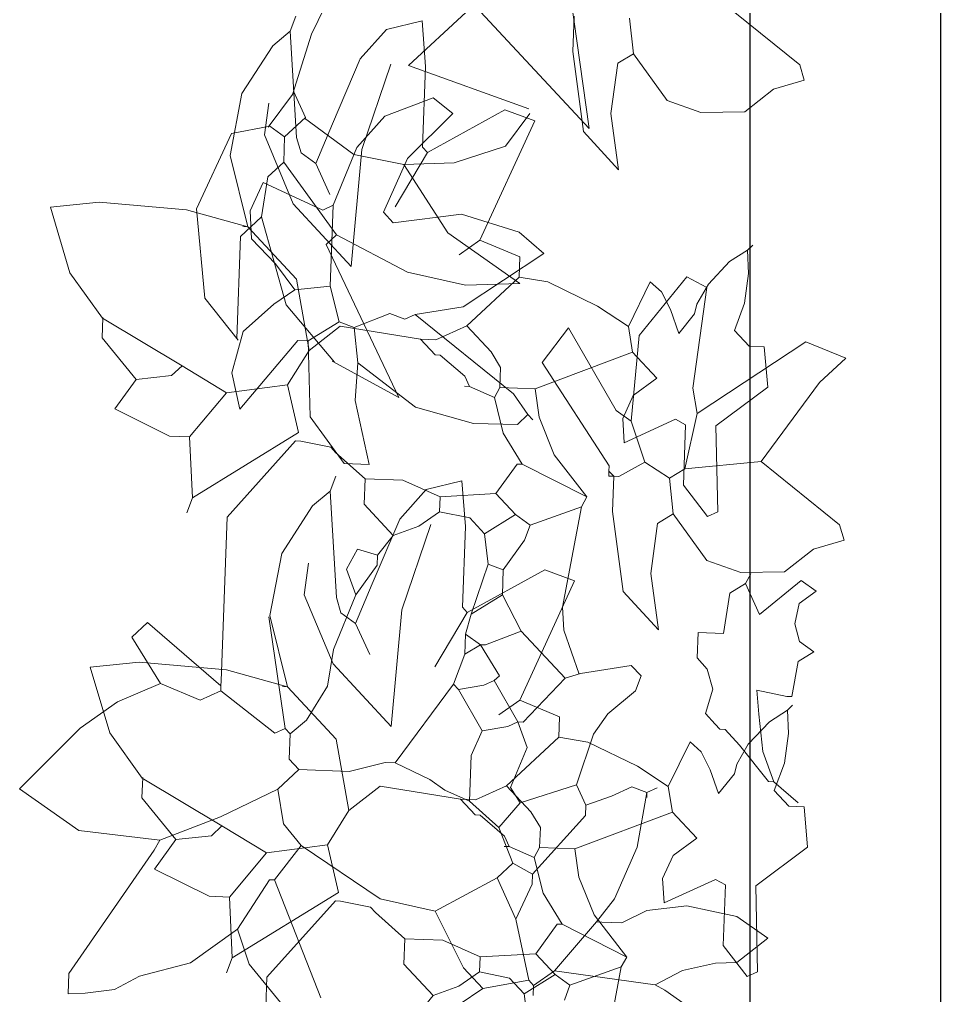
# Model space of a CAD drawing. Header units: millimetres. Extents: x 2667 to 2848, y -1 to 1765.
# Drawn here: x 2814.518 to 2815.001, y 1730.983 to 1731.495 of the extents above; entities that cross this region are included whole.
import ezdxf

# ---------------------------------------------------------------- set-up
doc = ezdxf.new("R2010")
doc.units = ezdxf.units.MM
doc.layers.add('PROIEZIONI', color=145, linetype='Continuous')
doc.layers.add('VERDE_giardino', color=74, linetype='Continuous', lineweight=9)

msp = doc.modelspace()

# ---------------------------------------------------------------- linework, layer by layer
at = {"layer": 'PROIEZIONI'}
for p, q in [((2814.90139, 1744.90356), (2814.90139, 1727.16743)), ((2815.00139, 1744.90356), (2815.00139, 1727.16743)), ((2814.90139, 1736.7425), (2814.90139, 1719.00637)), ((2815.00139, 1736.7425), (2815.00139, 1719.00637))]:
    msp.add_line(p, q, dxfattribs=at)
at = {"layer": 'VERDE_giardino'}
for p, q in [((2814.81694, 1731.43809), (2814.80613, 1731.51582)), ((2814.88632, 1731.50483), (2814.92757, 1731.47148)), ((2814.67824, 1731.5019), (2814.67122, 1731.48769)), ((2814.75529, 1731.50441), (2814.81694, 1731.43809)), ((2814.66018, 1731.48919), (2814.66312, 1731.49704)), ((2814.72938, 1731.49463), (2814.71063, 1731.49001)), ((2814.72223, 1731.47111), (2814.75245, 1731.4992)), ((2814.73116, 1731.47068), (2814.72938, 1731.49463)), ((2814.80908, 1731.49703), (2814.80841, 1731.47848)), ((2814.83823, 1731.49597), (2814.84021, 1731.47732)), ((2814.65101, 1731.48148), (2814.66018, 1731.48919)), ((2814.66018, 1731.48919), (2814.66346, 1731.43334)), ((2814.69681, 1731.47459), (2814.71063, 1731.49001)), ((2814.67122, 1731.48769), (2814.66138, 1731.45587)), ((2814.63478, 1731.45648), (2814.65101, 1731.48148)), ((2814.6823, 1731.44061), (2814.69681, 1731.47459)), ((2814.81406, 1731.43654), (2814.80841, 1731.47848)), ((2814.83207, 1731.47231), (2814.84021, 1731.47732)), ((2814.84021, 1731.47732), (2814.85789, 1731.4528)), ((2814.71301, 1731.47179), (2814.6978, 1731.42699)), ((2814.78539, 1731.44845), (2814.72223, 1731.47111)), ((2814.72962, 1731.42828), (2814.73116, 1731.47068)), ((2814.82844, 1731.44591), (2814.83207, 1731.47231)), ((2814.92757, 1731.47148), (2814.92993, 1731.46343)), ((2814.89869, 1731.44687), (2814.91383, 1731.45872)), ((2814.91383, 1731.45872), (2814.92993, 1731.46343)), ((2814.62862, 1731.424), (2814.63478, 1731.45648)), ((2814.66138, 1731.45587), (2814.6485, 1731.43879)), ((2814.66192, 1731.45761), (2814.66817, 1731.44389)), ((2814.73517, 1731.45424), (2814.70978, 1731.44464)), ((2814.74548, 1731.4459), (2814.73517, 1731.45424)), ((2814.64662, 1731.4348), (2814.64893, 1731.45145)), ((2814.85789, 1731.4528), (2814.8757, 1731.44648)), ((2814.66817, 1731.44389), (2814.65718, 1731.43367)), ((2814.69343, 1731.42448), (2814.66757, 1731.44346)), ((2814.70978, 1731.44464), (2814.69514, 1731.42812)), ((2814.72173, 1731.42227), (2814.74548, 1731.4459)), ((2814.73217, 1731.42553), (2814.77279, 1731.44794)), ((2814.7885, 1731.44205), (2814.77279, 1731.44794)), ((2814.77305, 1731.4289), (2814.78589, 1731.44593)), ((2814.82844, 1731.44591), (2814.83247, 1731.41638)), ((2814.8757, 1731.44648), (2814.89869, 1731.44687)), ((2814.62924, 1731.43554), (2814.64942, 1731.43926)), ((2814.64942, 1731.43926), (2814.65718, 1731.43367)), ((2814.67358, 1731.41971), (2814.6823, 1731.44061)), ((2814.75968, 1731.37941), (2814.7885, 1731.44205)), ((2814.62924, 1731.43554), (2814.61091, 1731.39591)), ((2814.6617, 1731.39862), (2814.64662, 1731.4348)), ((2814.6567, 1731.42042), (2814.65718, 1731.43367)), ((2814.66346, 1731.43334), (2814.66582, 1731.42529)), ((2814.83247, 1731.41638), (2814.81406, 1731.43654)), ((2814.69514, 1731.42812), (2814.68268, 1731.39776)), ((2814.73217, 1731.42553), (2814.72962, 1731.42828)), ((2814.74625, 1731.42015), (2814.77305, 1731.4289)), ((2814.62862, 1731.424), (2814.63787, 1731.3865)), ((2814.66582, 1731.42529), (2814.67358, 1731.41971)), ((2814.6978, 1731.42699), (2814.69217, 1731.36565)), ((2814.71973, 1731.41917), (2814.69343, 1731.42448)), ((2814.73217, 1731.42553), (2814.7152, 1731.39696)), ((2814.64846, 1731.41276), (2814.6567, 1731.42042)), ((2814.6567, 1731.42042), (2814.6845, 1731.38226)), ((2814.67358, 1731.41971), (2814.68095, 1731.40351)), ((2814.70909, 1731.39415), (2814.72173, 1731.42227)), ((2814.71973, 1731.41917), (2814.74625, 1731.42015)), ((2814.74287, 1731.38333), (2814.71973, 1731.41917)), ((2814.64504, 1731.39166), (2814.64846, 1731.41276)), ((2814.64597, 1731.40972), (2814.63903, 1731.39482)), ((2814.64597, 1731.40972), (2814.67729, 1731.39531)), ((2814.5343, 1731.39678), (2814.55993, 1731.3995)), ((2814.55993, 1731.3995), (2814.60574, 1731.39539)), ((2814.69217, 1731.36565), (2814.6617, 1731.39862)), ((2814.67729, 1731.39531), (2814.68268, 1731.39776)), ((2814.68114, 1731.35536), (2814.68268, 1731.39776)), ((2814.54453, 1731.36228), (2814.5343, 1731.39678)), ((2814.60574, 1731.39539), (2814.63787, 1731.3865)), ((2814.61091, 1731.39591), (2814.61532, 1731.34909)), ((2814.63903, 1731.39482), (2814.63977, 1731.38017)), ((2814.70909, 1731.39415), (2814.7142, 1731.38865)), ((2814.75004, 1731.39321), (2814.7142, 1731.38865)), ((2814.78036, 1731.38359), (2814.75004, 1731.39321)), ((2814.63404, 1731.38144), (2814.64504, 1731.39166)), ((2814.65797, 1731.34559), (2814.64504, 1731.39166)), ((2814.63787, 1731.3865), (2814.63521, 1731.3866)), ((2814.63787, 1731.3865), (2814.6634, 1731.35904)), ((2814.6845, 1731.38226), (2814.679, 1731.37715)), ((2814.6845, 1731.38226), (2814.72174, 1731.36271)), ((2814.7806, 1731.35667), (2814.74287, 1731.38333)), ((2814.79322, 1731.37251), (2814.78036, 1731.38359)), ((2814.63209, 1731.32793), (2814.63404, 1731.38144)), ((2814.63977, 1731.38017), (2814.65238, 1731.36702)), ((2814.679, 1731.37715), (2814.71711, 1731.29686)), ((2814.75968, 1731.37941), (2814.74879, 1731.37185)), ((2814.75968, 1731.37941), (2814.7806, 1731.37069)), ((2814.90014, 1731.3743), (2814.90289, 1731.37685)), ((2814.75081, 1731.34444), (2814.79322, 1731.3725)), ((2814.90014, 1731.3743), (2814.89072, 1731.36819)), ((2814.90071, 1731.36198), (2814.90014, 1731.3743)), ((2814.65238, 1731.36702), (2814.66249, 1731.35339)), ((2814.7806, 1731.37069), (2814.78021, 1731.36009)), ((2814.89072, 1731.36819), (2814.87957, 1731.35641)), ((2814.56154, 1731.33851), (2814.54453, 1731.36228)), ((2814.72174, 1731.36271), (2814.75205, 1731.35577)), ((2814.89861, 1731.34646), (2814.90071, 1731.36198)), ((2814.6634, 1731.35904), (2814.67, 1731.32164)), ((2814.75205, 1731.35577), (2814.7806, 1731.35667)), ((2814.75274, 1731.33455), (2814.78021, 1731.36009)), ((2814.79535, 1731.35753), (2814.78021, 1731.36009)), ((2814.82144, 1731.34488), (2814.79535, 1731.35753)), ((2814.83764, 1731.33412), (2814.84911, 1731.35758)), ((2814.84327, 1731.32936), (2814.86828, 1731.3603)), ((2814.85491, 1731.35243), (2814.84911, 1731.35758)), ((2814.86828, 1731.3603), (2814.87869, 1731.35461)), ((2814.87957, 1731.35641), (2814.87357, 1731.34591)), ((2814.66249, 1731.35339), (2814.6516, 1731.34582)), ((2814.66249, 1731.35339), (2814.68114, 1731.35536)), ((2814.68114, 1731.35536), (2814.68577, 1731.33662)), ((2814.85967, 1731.343), (2814.85491, 1731.35243)), ((2814.87869, 1731.35461), (2814.87146, 1731.3018)), ((2814.61532, 1731.34909), (2814.63285, 1731.32706)), ((2814.6516, 1731.34582), (2814.63545, 1731.33158)), ((2814.87357, 1731.34591), (2814.87238, 1731.34081)), ((2814.8933, 1731.33209), (2814.89861, 1731.34646)), ((2814.68336, 1731.31549), (2814.65797, 1731.34559)), ((2814.69362, 1731.33367), (2814.71246, 1731.34095)), ((2814.71246, 1731.34095), (2814.72031, 1731.33801)), ((2814.72571, 1731.34047), (2814.75081, 1731.34444)), ((2814.83764, 1731.33412), (2814.82144, 1731.34488)), ((2814.86404, 1731.33049), (2814.85967, 1731.343)), ((2814.87238, 1731.34081), (2814.86404, 1731.33049)), ((2814.56144, 1731.32826), (2814.56182, 1731.33886)), ((2814.60336, 1731.31346), (2814.56154, 1731.33851)), ((2814.66948, 1731.32659), (2814.68577, 1731.33662)), ((2814.68577, 1731.33662), (2814.69362, 1731.33367)), ((2814.72031, 1731.33801), (2814.72571, 1731.34046)), ((2814.72571, 1731.34046), (2814.77727, 1731.29878)), ((2814.63545, 1731.33158), (2814.62955, 1731.30986)), ((2814.67, 1731.32164), (2814.68639, 1731.33432)), ((2814.72859, 1731.32747), (2814.68639, 1731.33432)), ((2814.69362, 1731.33367), (2814.69559, 1731.31503)), ((2814.73654, 1731.32718), (2814.75274, 1731.33455)), ((2814.75274, 1731.33455), (2814.76551, 1731.32082)), ((2814.79234, 1731.3153), (2814.80626, 1731.33337)), ((2814.80626, 1731.33337), (2814.83123, 1731.29)), ((2814.83764, 1731.33412), (2814.83981, 1731.32077)), ((2814.90096, 1731.32385), (2814.8933, 1731.33209)), ((2814.57922, 1731.30638), (2814.56144, 1731.32826)), ((2814.63368, 1731.29075), (2814.66417, 1731.32678)), ((2814.66417, 1731.32678), (2814.66948, 1731.32659)), ((2814.66948, 1731.32659), (2814.67068, 1731.28674)), ((2814.72859, 1731.32747), (2814.73625, 1731.31923)), ((2814.72859, 1731.32747), (2814.73654, 1731.32718)), ((2814.83898, 1731.28441), (2814.84327, 1731.32936)), ((2814.87363, 1731.28845), (2814.93073, 1731.32618)), ((2814.93073, 1731.32618), (2814.95164, 1731.31745)), ((2814.67, 1731.32164), (2814.65873, 1731.30348)), ((2814.76551, 1731.32082), (2814.77052, 1731.31268)), ((2814.78868, 1731.3014), (2814.83981, 1731.32077)), ((2814.83981, 1731.32077), (2814.85258, 1731.30703)), ((2814.90891, 1731.32356), (2814.90096, 1731.32385)), ((2814.90891, 1731.32356), (2814.91078, 1731.30226)), ((2814.68209, 1731.316), (2814.71711, 1731.29686)), ((2814.69559, 1731.31503), (2814.69413, 1731.29532)), ((2814.69559, 1731.31502), (2814.72591, 1731.29173)), ((2814.73625, 1731.31923), (2814.73891, 1731.31913)), ((2814.73891, 1731.31913), (2814.75177, 1731.30805)), ((2814.79234, 1731.3153), (2814.82751, 1731.26095)), ((2814.93791, 1731.30469), (2814.95164, 1731.31745)), ((2814.59787, 1731.30835), (2814.60336, 1731.31346)), ((2814.60336, 1731.31346), (2814.62673, 1731.29934)), ((2814.62955, 1731.30986), (2814.63368, 1731.29075)), ((2814.77052, 1731.31268), (2814.77013, 1731.30207)), ((2814.57922, 1731.30638), (2814.56804, 1731.29086)), ((2814.57922, 1731.30638), (2814.59787, 1731.30835)), ((2814.75177, 1731.30805), (2814.75423, 1731.30265)), ((2814.85258, 1731.30703), (2814.84016, 1731.29789)), ((2814.90721, 1731.26334), (2814.93791, 1731.30469)), ((2814.62673, 1731.29934), (2814.65873, 1731.30348)), ((2814.65873, 1731.30348), (2814.66455, 1731.27858)), ((2814.75158, 1731.30275), (2814.75423, 1731.30265)), ((2814.75423, 1731.30265), (2814.76729, 1731.29687)), ((2814.76729, 1731.29687), (2814.77013, 1731.30207)), ((2814.77013, 1731.30207), (2814.78868, 1731.3014)), ((2814.79072, 1731.28653), (2814.78868, 1731.3014)), ((2814.87146, 1731.3018), (2814.87363, 1731.28845)), ((2814.91078, 1731.30226), (2814.88351, 1731.28202)), ((2814.60731, 1731.27616), (2814.62673, 1731.29934)), ((2814.69413, 1731.29532), (2814.70161, 1731.26173)), ((2814.76729, 1731.29687), (2814.77191, 1731.27812)), ((2814.77727, 1731.29878), (2814.78483, 1731.28789)), ((2814.84016, 1731.29789), (2814.83461, 1731.28591)), ((2814.56804, 1731.29086), (2814.59671, 1731.27655)), ((2814.72591, 1731.29173), (2814.75624, 1731.28331)), ((2814.83123, 1731.29), (2814.83898, 1731.28441)), ((2814.67068, 1731.28674), (2814.68836, 1731.26221)), ((2814.77934, 1731.28278), (2814.78483, 1731.28789)), ((2814.78483, 1731.28789), (2814.78739, 1731.28515)), ((2814.79868, 1731.26674), (2814.79072, 1731.28653)), ((2814.83461, 1731.28591), (2814.83542, 1731.27316)), ((2814.83542, 1731.27316), (2814.8624, 1731.28545)), ((2814.83898, 1731.28441), (2814.84616, 1731.26292)), ((2814.8624, 1731.28545), (2814.86761, 1731.2826)), ((2814.86726, 1731.2595), (2814.87363, 1731.28845)), ((2814.75624, 1731.28331), (2814.77934, 1731.28278)), ((2814.86761, 1731.2826), (2814.86645, 1731.25079)), ((2814.88351, 1731.28202), (2814.88452, 1731.23687)), ((2814.59671, 1731.27655), (2814.60731, 1731.27616)), ((2814.60731, 1731.27616), (2814.6088, 1731.24426)), ((2814.6088, 1731.24426), (2814.66455, 1731.27858)), ((2814.66296, 1731.27413), (2814.627, 1731.23404)), ((2814.66562, 1731.27403), (2814.66296, 1731.27413)), ((2814.66562, 1731.27403), (2814.68142, 1731.27081)), ((2814.77191, 1731.27812), (2814.78193, 1731.26184)), ((2814.68142, 1731.27081), (2814.68397, 1731.26806)), ((2814.68397, 1731.26806), (2814.69939, 1731.25423)), ((2814.81581, 1731.24468), (2814.79868, 1731.26674)), ((2814.68836, 1731.26221), (2814.70161, 1731.26173)), ((2814.76811, 1731.24642), (2814.77928, 1731.26193)), ((2814.77928, 1731.26193), (2814.78193, 1731.26184)), ((2814.78193, 1731.26184), (2814.81581, 1731.24468)), ((2814.82741, 1731.25829), (2814.82751, 1731.26095)), ((2814.83262, 1731.25545), (2814.84616, 1731.26292)), ((2814.84616, 1731.26292), (2814.85912, 1731.25448)), ((2814.85912, 1731.25448), (2814.86726, 1731.2595)), ((2814.86726, 1731.2595), (2814.90721, 1731.26334)), ((2814.90721, 1731.26334), (2814.94846, 1731.23)), ((2814.68107, 1731.2477), (2814.68401, 1731.25555)), ((2814.69939, 1731.25423), (2814.69891, 1731.24098)), ((2814.69939, 1731.25423), (2814.7193, 1731.25355)), ((2814.7193, 1731.25355), (2814.73885, 1731.24483)), ((2814.82731, 1731.25564), (2814.82741, 1731.25829)), ((2814.82731, 1731.25564), (2814.82997, 1731.25555)), ((2814.82741, 1731.25829), (2814.82997, 1731.25555)), ((2814.82997, 1731.25555), (2814.82929, 1731.237)), ((2814.82997, 1731.25555), (2814.83262, 1731.25545)), ((2814.85912, 1731.25448), (2814.8611, 1731.23584)), ((2814.7177, 1731.2331), (2814.73152, 1731.24852)), ((2814.75027, 1731.25314), (2814.73152, 1731.24852)), ((2814.75205, 1731.22919), (2814.75027, 1731.25314)), ((2814.86645, 1731.25079), (2814.87913, 1731.23441)), ((2814.6088, 1731.24426), (2814.60586, 1731.23641)), ((2814.6719, 1731.24), (2814.68107, 1731.2477)), ((2814.68107, 1731.2477), (2814.68435, 1731.19185)), ((2814.73856, 1731.23688), (2814.73885, 1731.24483)), ((2814.73885, 1731.24483), (2814.76811, 1731.24642)), ((2814.76811, 1731.24642), (2814.77832, 1731.23543)), ((2814.81296, 1731.23948), (2814.81581, 1731.24468)), ((2814.65567, 1731.215), (2814.6719, 1731.24)), ((2814.69891, 1731.24098), (2814.71423, 1731.2245)), ((2814.78608, 1731.22984), (2814.81296, 1731.23948)), ((2814.81296, 1731.23948), (2814.80308, 1731.18676)), ((2814.627, 1731.23404), (2814.62388, 1731.14818)), ((2814.70319, 1731.19913), (2814.7177, 1731.2331)), ((2814.72768, 1731.22932), (2814.73856, 1731.23688)), ((2814.73856, 1731.23688), (2814.75437, 1731.23365)), ((2814.75437, 1731.23365), (2814.76203, 1731.22541)), ((2814.76203, 1731.22541), (2814.77832, 1731.23543)), ((2814.77832, 1731.23543), (2814.78608, 1731.22984)), ((2814.83495, 1731.19506), (2814.82929, 1731.237)), ((2814.85295, 1731.23082), (2814.8611, 1731.23584)), ((2814.8611, 1731.23584), (2814.87878, 1731.21131)), ((2814.87913, 1731.23441), (2814.88452, 1731.23687)), ((2814.71423, 1731.2245), (2814.72768, 1731.22932)), ((2814.7339, 1731.2303), (2814.71869, 1731.18551)), ((2814.7505, 1731.18679), (2814.75205, 1731.22919)), ((2814.78314, 1731.22199), (2814.78608, 1731.22984)), ((2814.84933, 1731.20442), (2814.85295, 1731.23082)), ((2814.94846, 1731.23), (2814.95082, 1731.22195)), ((2814.70589, 1731.21419), (2814.71423, 1731.2245)), ((2814.76203, 1731.22541), (2814.7641, 1731.20942)), ((2814.77195, 1731.20647), (2814.78314, 1731.22199)), ((2814.93472, 1731.21723), (2814.95082, 1731.22195)), ((2814.6495, 1731.18251), (2814.65567, 1731.215)), ((2814.6897, 1731.20682), (2814.69539, 1731.21722)), ((2814.69539, 1731.21722), (2814.70589, 1731.21419)), ((2814.7057, 1731.20888), (2814.70589, 1731.21419)), ((2814.91958, 1731.20538), (2814.93472, 1731.21723)), ((2814.66751, 1731.19331), (2814.66981, 1731.20996)), ((2814.69452, 1731.19337), (2814.7057, 1731.20888)), ((2814.75518, 1731.1832), (2814.7641, 1731.20942)), ((2814.7641, 1731.20942), (2814.77195, 1731.20647)), ((2814.87878, 1731.21131), (2814.89659, 1731.205)), ((2814.69452, 1731.19337), (2814.6897, 1731.20682)), ((2814.75306, 1731.18405), (2814.79368, 1731.20645)), ((2814.77147, 1731.19322), (2814.77195, 1731.20647)), ((2814.80939, 1731.20057), (2814.79368, 1731.20645)), ((2814.84933, 1731.20442), (2814.85336, 1731.17489)), ((2814.89659, 1731.205), (2814.91958, 1731.20538)), ((2814.90191, 1731.20439), (2814.89907, 1731.19919)), ((2814.69446, 1731.17822), (2814.70319, 1731.19913)), ((2814.78057, 1731.13793), (2814.80939, 1731.20057)), ((2814.89092, 1731.19417), (2814.89907, 1731.19919)), ((2814.89907, 1731.19919), (2814.90644, 1731.183)), ((2814.90644, 1731.183), (2814.92832, 1731.20077)), ((2814.92832, 1731.20077), (2814.93608, 1731.19519)), ((2814.68259, 1731.15713), (2814.66751, 1731.19331)), ((2814.68285, 1731.16461), (2814.69452, 1731.19337)), ((2814.75518, 1731.1832), (2814.77147, 1731.19322)), ((2814.77147, 1731.19322), (2814.7814, 1731.17428)), ((2814.85336, 1731.17489), (2814.83495, 1731.19506)), ((2814.8875, 1731.17307), (2814.89092, 1731.19417)), ((2814.92717, 1731.18879), (2814.93608, 1731.19519)), ((2814.68435, 1731.19185), (2814.68671, 1731.1838)), ((2814.92488, 1731.178), (2814.92717, 1731.18879)), ((2814.65746, 1731.12307), (2814.64898, 1731.18177)), ((2814.6495, 1731.18251), (2814.65876, 1731.14502)), ((2814.68671, 1731.1838), (2814.69446, 1731.17822)), ((2814.71869, 1731.18551), (2814.71306, 1731.12417)), ((2814.75306, 1731.18405), (2814.73609, 1731.15547)), ((2814.75306, 1731.18405), (2814.7505, 1731.18679)), ((2814.75215, 1731.1727), (2814.75518, 1731.1832)), ((2814.80308, 1731.18676), (2814.80365, 1731.17471)), ((2814.57694, 1731.17112), (2814.58518, 1731.17878)), ((2814.58518, 1731.17878), (2814.62378, 1731.14553)), ((2814.69446, 1731.17822), (2814.70183, 1731.16203)), ((2814.92739, 1731.16884), (2814.92488, 1731.178)), ((2814.75176, 1731.1621), (2814.75215, 1731.1727)), ((2814.75215, 1731.1727), (2814.75991, 1731.1671)), ((2814.76255, 1731.16701), (2814.7814, 1731.17428)), ((2814.7814, 1731.17428), (2814.80438, 1731.14956)), ((2814.80365, 1731.17471), (2814.81184, 1731.15174)), ((2814.87377, 1731.1603), (2814.87425, 1731.17356)), ((2814.87425, 1731.17356), (2814.8875, 1731.17307)), ((2814.59198, 1731.14669), (2814.57694, 1731.17112)), ((2814.75176, 1731.1621), (2814.75991, 1731.1671)), ((2814.75991, 1731.1671), (2814.76992, 1731.15082)), ((2814.75991, 1731.1671), (2814.76255, 1731.16701)), ((2814.93492, 1731.16339), (2814.92739, 1731.16884)), ((2814.68285, 1731.16461), (2814.67961, 1731.14532)), ((2814.74588, 1731.14639), (2814.75176, 1731.1621)), ((2814.92677, 1731.15837), (2814.93492, 1731.16339)), ((2814.55519, 1731.15529), (2814.58082, 1731.15801)), ((2814.58082, 1731.15801), (2814.62663, 1731.1539)), ((2814.71306, 1731.12417), (2814.68259, 1731.15713)), ((2814.81243, 1731.15193), (2814.83912, 1731.15626)), ((2814.83912, 1731.15626), (2814.84423, 1731.15077)), ((2814.8789, 1731.15429), (2814.87377, 1731.1603)), ((2814.92345, 1731.13992), (2814.92677, 1731.15837)), ((2814.56542, 1731.1208), (2814.55519, 1731.15529)), ((2814.62663, 1731.1539), (2814.65876, 1731.14502)), ((2814.80438, 1731.14956), (2814.81243, 1731.15193)), ((2814.88184, 1731.14375), (2814.8789, 1731.15429)), ((2814.56952, 1731.13715), (2814.59198, 1731.14669)), ((2814.59198, 1731.14669), (2814.61289, 1731.13796)), ((2814.62378, 1731.14553), (2814.62388, 1731.14818)), ((2814.71519, 1731.10504), (2814.74588, 1731.14639)), ((2814.74588, 1731.14639), (2814.74844, 1731.14364)), ((2814.76178, 1731.14581), (2814.76718, 1731.14826)), ((2814.76992, 1731.15082), (2814.76718, 1731.14826)), ((2814.76718, 1731.14826), (2814.77966, 1731.12658)), ((2814.78231, 1731.12648), (2814.80438, 1731.14956)), ((2814.84423, 1731.15077), (2814.84129, 1731.14291)), ((2814.61289, 1731.13796), (2814.62368, 1731.14288)), ((2814.62368, 1731.14288), (2814.62378, 1731.14553)), ((2814.62368, 1731.14288), (2814.65206, 1731.12061)), ((2814.65876, 1731.14502), (2814.6561, 1731.14511)), ((2814.65876, 1731.14502), (2814.68429, 1731.11755)), ((2814.67961, 1731.14532), (2814.66875, 1731.12744)), ((2814.74844, 1731.14364), (2814.76178, 1731.14581)), ((2814.74844, 1731.14364), (2814.76091, 1731.12196)), ((2814.84129, 1731.14291), (2814.82675, 1731.1308)), ((2814.87801, 1731.13096), (2814.88184, 1731.14375)), ((2814.90499, 1731.14324), (2814.92079, 1731.14002)), ((2814.90606, 1731.13063), (2814.90499, 1731.14324)), ((2814.54987, 1731.12324), (2814.56952, 1731.13715)), ((2814.78057, 1731.13793), (2814.76968, 1731.13036)), ((2814.78057, 1731.13793), (2814.80148, 1731.1292)), ((2814.92079, 1731.14002), (2814.92345, 1731.13992)), ((2814.82675, 1731.1308), (2814.81924, 1731.12019)), ((2814.88312, 1731.12547), (2814.87801, 1731.13096)), ((2814.90819, 1731.11106), (2814.90606, 1731.13063)), ((2814.92103, 1731.13281), (2814.91161, 1731.1267)), ((2814.92103, 1731.13281), (2814.92378, 1731.13536)), ((2814.92159, 1731.12049), (2814.92103, 1731.13281)), ((2814.66875, 1731.12744), (2814.66002, 1731.12032)), ((2814.77426, 1731.12412), (2814.77966, 1731.12658)), ((2814.77966, 1731.12658), (2814.78447, 1731.11314)), ((2814.77966, 1731.12658), (2814.78231, 1731.12648)), ((2814.80148, 1731.1292), (2814.8011, 1731.11861)), ((2814.88312, 1731.12547), (2814.88567, 1731.12272)), ((2814.91161, 1731.1267), (2814.90045, 1731.11492)), ((2814.51807, 1731.0915), (2814.54987, 1731.12324)), ((2814.58243, 1731.09702), (2814.56542, 1731.1208)), ((2814.65206, 1731.12061), (2814.65746, 1731.12307)), ((2814.65746, 1731.12307), (2814.66002, 1731.12032)), ((2814.66002, 1731.12032), (2814.65953, 1731.10707)), ((2814.75513, 1731.1089), (2814.76091, 1731.12196)), ((2814.76091, 1731.12196), (2814.77426, 1731.12412)), ((2814.88567, 1731.12272), (2814.88831, 1731.12262)), ((2814.88831, 1731.12262), (2814.89598, 1731.11438)), ((2814.9195, 1731.10497), (2814.92159, 1731.12049)), ((2814.68429, 1731.11755), (2814.69089, 1731.08016)), ((2814.77362, 1731.09306), (2814.8011, 1731.11861)), ((2814.81624, 1731.11604), (2814.8011, 1731.11861)), ((2814.81924, 1731.12019), (2814.81031, 1731.09362)), ((2814.84233, 1731.10339), (2814.81624, 1731.11604)), ((2814.85853, 1731.09263), (2814.87, 1731.1161)), ((2814.8758, 1731.11095), (2814.87, 1731.1161)), ((2814.78447, 1731.11314), (2814.77575, 1731.09222)), ((2814.88056, 1731.10151), (2814.8758, 1731.11095)), ((2814.90045, 1731.11492), (2814.89445, 1731.10442)), ((2814.89598, 1731.11438), (2814.9112, 1731.09525)), ((2814.91386, 1731.09515), (2814.90819, 1731.11106)), ((2814.65953, 1731.10707), (2814.66463, 1731.10158)), ((2814.69114, 1731.10062), (2814.70988, 1731.10524)), ((2814.70988, 1731.10524), (2814.71519, 1731.10504)), ((2814.71519, 1731.10504), (2814.73345, 1731.09642)), ((2814.75426, 1731.08505), (2814.75513, 1731.1089)), ((2814.91418, 1731.0906), (2814.9195, 1731.10497)), ((2814.65365, 1731.09136), (2814.66463, 1731.10158)), ((2814.66463, 1731.10158), (2814.69114, 1731.10062)), ((2814.85853, 1731.09263), (2814.84233, 1731.10339)), ((2814.88493, 1731.08901), (2814.88056, 1731.10151)), ((2814.89445, 1731.10442), (2814.89327, 1731.09932)), ((2814.58233, 1731.08677), (2814.58271, 1731.09737)), ((2814.62425, 1731.07197), (2814.58243, 1731.09702)), ((2814.73345, 1731.09642), (2814.7412, 1731.09083)), ((2814.89327, 1731.09932), (2814.88493, 1731.08901)), ((2814.9112, 1731.09525), (2814.91386, 1731.09515)), ((2814.91386, 1731.09515), (2814.92672, 1731.08407)), ((2814.54919, 1731.06964), (2814.51807, 1731.0915)), ((2814.65365, 1731.09136), (2814.62349, 1731.07669)), ((2814.65655, 1731.07304), (2814.65365, 1731.09136)), ((2814.69089, 1731.08016), (2814.70727, 1731.09283)), ((2814.74948, 1731.08598), (2814.70727, 1731.09283)), ((2814.7412, 1731.09083), (2814.75426, 1731.08505)), ((2814.75743, 1731.08569), (2814.77362, 1731.09306)), ((2814.77362, 1731.09306), (2814.78639, 1731.07934)), ((2814.77575, 1731.09222), (2814.78076, 1731.08408)), ((2814.78076, 1731.08408), (2814.81031, 1731.09362)), ((2814.81031, 1731.09362), (2814.81521, 1731.08283)), ((2814.82866, 1731.08765), (2814.83945, 1731.09255)), ((2814.83945, 1731.09255), (2814.84731, 1731.08962)), ((2814.84225, 1731.06087), (2814.84731, 1731.08962)), ((2814.84721, 1731.08697), (2814.84731, 1731.08962)), ((2814.84731, 1731.08962), (2814.85271, 1731.09207)), ((2814.85853, 1731.09263), (2814.86069, 1731.07928)), ((2814.92185, 1731.08236), (2814.91418, 1731.0906)), ((2814.60011, 1731.06489), (2814.58233, 1731.08677)), ((2814.74948, 1731.08598), (2814.75714, 1731.07774)), ((2814.74948, 1731.08598), (2814.75743, 1731.08569)), ((2814.75426, 1731.08505), (2814.76968, 1731.07121)), ((2814.81521, 1731.08283), (2814.82866, 1731.08765)), ((2814.69089, 1731.08016), (2814.67962, 1731.06199)), ((2814.76968, 1731.07121), (2814.78076, 1731.08408)), ((2814.78639, 1731.07934), (2814.79141, 1731.07119)), ((2814.80957, 1731.05991), (2814.86069, 1731.07928)), ((2814.81502, 1731.07752), (2814.81521, 1731.08283)), ((2814.86069, 1731.07928), (2814.87347, 1731.06554)), ((2814.9298, 1731.08207), (2814.92185, 1731.08236)), ((2814.9298, 1731.08207), (2814.93167, 1731.06077)), ((2814.62349, 1731.07669), (2814.59163, 1731.06444)), ((2814.75714, 1731.07774), (2814.7598, 1731.07765)), ((2814.7598, 1731.07765), (2814.77266, 1731.06656)), ((2814.78736, 1731.04668), (2814.81502, 1731.07752)), ((2814.59163, 1731.06444), (2814.54919, 1731.06964)), ((2814.61876, 1731.06686), (2814.62425, 1731.07197)), ((2814.62425, 1731.07197), (2814.64762, 1731.05785)), ((2814.66584, 1731.06173), (2814.65655, 1731.07304)), ((2814.76968, 1731.07121), (2814.77696, 1731.05237)), ((2814.79141, 1731.07119), (2814.79102, 1731.06059)), ((2814.58879, 1731.05923), (2814.59163, 1731.06444)), ((2814.60011, 1731.06489), (2814.58892, 1731.04938)), ((2814.60011, 1731.06489), (2814.61876, 1731.06686)), ((2814.77266, 1731.06656), (2814.77512, 1731.06116)), ((2814.87347, 1731.06554), (2814.86104, 1731.0564)), ((2814.54398, 1730.99453), (2814.58879, 1731.05923)), ((2814.64762, 1731.05785), (2814.67962, 1731.06199)), ((2814.65191, 1731.04366), (2814.66584, 1731.06173)), ((2814.66584, 1731.06173), (2814.70728, 1731.03368)), ((2814.67962, 1731.06199), (2814.68544, 1731.03709)), ((2814.77246, 1731.06126), (2814.77512, 1731.06116)), ((2814.77512, 1731.06116), (2814.78817, 1731.05539)), ((2814.78817, 1731.05539), (2814.79102, 1731.06059)), ((2814.79102, 1731.06059), (2814.80957, 1731.05991)), ((2814.81161, 1731.04504), (2814.80957, 1731.05991)), ((2814.83033, 1731.03365), (2814.84225, 1731.06087)), ((2814.93167, 1731.06077), (2814.9044, 1731.04053)), ((2814.62819, 1731.03467), (2814.64762, 1731.05785)), ((2814.78817, 1731.05539), (2814.7928, 1731.03664)), ((2814.86104, 1731.0564), (2814.8555, 1731.04442)), ((2814.58892, 1731.04938), (2814.6176, 1731.03506)), ((2814.76872, 1731.04471), (2814.77696, 1731.05237)), ((2814.77696, 1731.05237), (2814.78736, 1731.04668)), ((2814.6324, 1731.01784), (2814.64926, 1731.04376)), ((2814.64926, 1731.04376), (2814.65191, 1731.04366)), ((2814.65191, 1731.04366), (2814.67619, 1730.98174)), ((2814.73624, 1731.02732), (2814.76872, 1731.04471)), ((2814.76872, 1731.04471), (2814.77854, 1731.02312)), ((2814.78717, 1731.04139), (2814.78736, 1731.04668)), ((2814.81957, 1731.02526), (2814.81161, 1731.04504)), ((2814.8555, 1731.04442), (2814.85631, 1731.03167)), ((2814.85631, 1731.03167), (2814.88329, 1731.04396)), ((2814.88329, 1731.04396), (2814.8885, 1731.04111)), ((2814.77854, 1731.02312), (2814.78717, 1731.04139)), ((2814.8885, 1731.04111), (2814.88734, 1731.00931)), ((2814.9044, 1731.04053), (2814.90541, 1730.99539)), ((2814.6176, 1731.03506), (2814.62819, 1731.03467)), ((2814.62819, 1731.03467), (2814.62969, 1731.00277)), ((2814.62969, 1731.00277), (2814.68544, 1731.03709)), ((2814.70728, 1731.03368), (2814.73624, 1731.02732)), ((2814.7928, 1731.03664), (2814.80282, 1731.02035)), ((2814.82094, 1731.02158), (2814.83033, 1731.03365)), ((2814.68385, 1731.03265), (2814.64789, 1730.99256)), ((2814.6865, 1731.03255), (2814.68385, 1731.03265)), ((2814.6865, 1731.03255), (2814.70231, 1731.02932)), ((2814.70231, 1731.02932), (2814.70486, 1731.02658)), ((2814.86819, 1731.03001), (2814.84721, 1731.0276)), ((2814.89459, 1731.02451), (2814.86819, 1731.03001)), ((2814.70486, 1731.02658), (2814.72028, 1731.01274)), ((2814.73624, 1731.02732), (2814.75108, 1730.99759)), ((2814.77854, 1731.02312), (2814.78533, 1730.99103)), ((2814.8367, 1731.00319), (2814.81957, 1731.02526)), ((2814.84721, 1731.0276), (2814.8342, 1731.02109)), ((2814.91086, 1731.013), (2814.89459, 1731.02451)), ((2814.60787, 1731.00016), (2814.6324, 1731.01784)), ((2814.63855, 1730.99937), (2814.6324, 1731.01784)), ((2814.78899, 1731.00493), (2814.80017, 1731.02045)), ((2814.79878, 1730.99585), (2814.82094, 1731.02158)), ((2814.80017, 1731.02045), (2814.80282, 1731.02035)), ((2814.80282, 1731.02035), (2814.8367, 1731.00319)), ((2814.82094, 1731.02158), (2814.8236, 1731.02148)), ((2814.8342, 1731.02109), (2814.8236, 1731.02148)), ((2814.72028, 1731.01274), (2814.7198, 1730.99949)), ((2814.72028, 1731.01274), (2814.74019, 1731.01206)), ((2814.91086, 1731.013), (2814.89448, 1731.00032)), ((2814.74019, 1731.01206), (2814.75974, 1731.00335)), ((2814.88734, 1731.00931), (2814.90001, 1730.99292)), ((2814.62969, 1731.00277), (2814.62675, 1730.99492)), ((2814.75945, 1730.99539), (2814.75974, 1731.00335)), ((2814.75974, 1731.00335), (2814.78899, 1731.00493)), ((2814.78899, 1731.00493), (2814.79921, 1730.99395)), ((2814.83385, 1730.99799), (2814.8367, 1731.00319)), ((2814.58107, 1730.99317), (2814.60787, 1731.00016)), ((2814.65811, 1730.9755), (2814.63855, 1730.99937)), ((2814.7198, 1730.99949), (2814.73512, 1730.98301)), ((2814.75108, 1730.99759), (2814.76129, 1730.9866)), ((2814.80696, 1730.98835), (2814.83385, 1730.99799)), ((2814.83385, 1730.99799), (2814.82397, 1730.94528)), ((2814.86601, 1730.99609), (2814.88325, 1730.99999)), ((2814.88325, 1730.99999), (2814.89448, 1731.00032)), ((2814.54359, 1730.98392), (2814.54398, 1730.99453)), ((2814.58107, 1730.99317), (2814.56785, 1730.9861)), ((2814.64789, 1730.99256), (2814.64476, 1730.90669)), ((2814.74856, 1730.98783), (2814.75945, 1730.99539)), ((2814.75945, 1730.99539), (2814.77526, 1730.99217)), ((2814.77526, 1730.99217), (2814.78292, 1730.98393)), ((2814.78292, 1730.98393), (2814.79921, 1730.99395)), ((2814.78789, 1730.98829), (2814.79878, 1730.99585)), ((2814.79878, 1730.99585), (2814.85159, 1730.98862)), ((2814.79921, 1730.99395), (2814.80696, 1730.98835)), ((2814.85159, 1730.98862), (2814.86601, 1730.99609)), ((2814.90001, 1730.99292), (2814.90541, 1730.99539)), ((2814.73512, 1730.98301), (2814.74856, 1730.98783)), ((2814.76129, 1730.9866), (2814.78533, 1730.99103)), ((2814.78533, 1730.99103), (2814.78789, 1730.98829)), ((2814.78769, 1730.98298), (2814.78789, 1730.98829)), ((2814.80403, 1730.9805), (2814.80696, 1730.98835)), ((2814.85159, 1730.98862), (2814.85679, 1730.98578)), ((2814.55246, 1730.98422), (2814.54359, 1730.98392)), ((2814.56785, 1730.9861), (2814.55246, 1730.98422)), ((2814.72678, 1730.9727), (2814.73512, 1730.98301)), ((2814.76129, 1730.9866), (2814.74885, 1730.97829)), ((2814.78292, 1730.98393), (2814.78499, 1730.96793)), ((2814.85679, 1730.98578), (2814.90248, 1730.95379))]:
    msp.add_line(p, q, dxfattribs=at)
for centre, start, end in [((2814.62924, 1731.43554), 100.7175, 155.4465), ((2814.627, 1731.23404), 137.7572, 177.5602), ((2814.64789, 1730.99256), 137.7572, 177.5602)]:
    msp.add_arc(centre, 0.000000331, start, end, dxfattribs=at)

doc.saveas('drawing.dxf')
